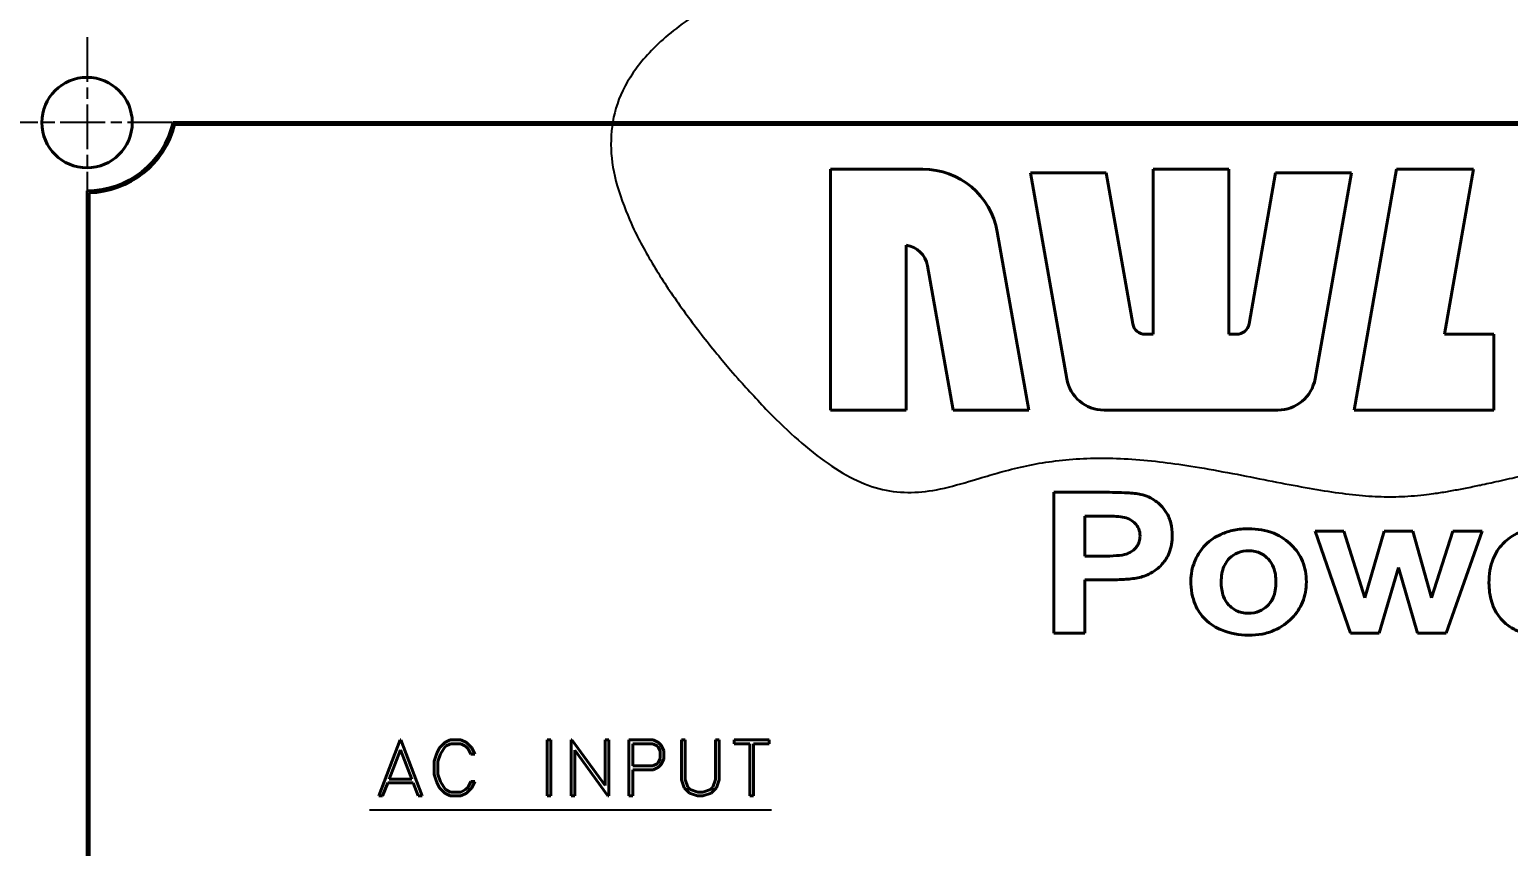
# Model space of a CAD drawing. Header units: millimetres. Extents: x 0 to 420, y 0 to 297.
# Drawn here: x 81.1 to 154.7, y 182.3 to 222.9 of the extents above; entities that cross this region are included whole.
import ezdxf

# ---------------------------------------------------------------- set-up
doc = ezdxf.new("R2010")
doc.units = ezdxf.units.MM
doc.linetypes.add('CHAIN', pattern=[0.3543, 0.2362, -0.0295, 0.0591, -0.0295])
for name, color, linetype, lineweight in [('가시적인 것(ISO)', 3, 'Continuous', 40), ('스케치 형상(ISO)', 3, 'Continuous', 25), ('중심 표식(ISO)', 1, 'Continuous', 25), ('치수(ISO)', 2, 'Continuous', 25)]:
    doc.layers.add(name, color=color, linetype=linetype, lineweight=lineweight)
doc.styles.add('치수 텍스트_PSTEK_POSCO', font='isocp.shx')
doc.dimstyles.new('치수_PSTEK_POSCO', dxfattribs={"dimtxt": 3.5, "dimasz": 2.5, "dimexe": 2, "dimexo": 2.5, "dimgap": 1, "dimtad": 1, "dimrnd": 1e-08, "dimdsep": 46, "dimtxsty": '치수 텍스트_PSTEK_POSCO', "dimcen": 0.09, "dimdle": 10, "dimclrd": 7, "dimclre": 7, "dimclrt": 2, "dimadec": 1, "dimazin": 2, "dimtfac": 1, "dimtmove": 0, "dimatfit": 3, "dimfxl": 0, "dimtolj": 1, "dimlwd": -1, "dimlwe": -1, "dimarcsym": 0})

# ---------------------------------------------------------------- blocks, each defined once
blk = doc.blocks.new('*D24')
at = {"layer": 'Defpoints', "color": 0}
for p in [(233.941, 232.543), (83.941, 222.543), (233.941, 222.543)]:
    blk.add_point(p, dxfattribs=at)
at = {"layer": '치수(ISO)', "color": 7}
for p, q in [((83.941, 225.043), (83.941, 234.543)), ((233.941, 225.043), (233.941, 234.543)), ((86.441, 232.543), (231.441, 232.543))]:
    blk.add_line(p, q, dxfattribs=at)
for points in [[(86.441, 232.96), (86.441, 232.127), (83.941, 232.543)], [(231.441, 232.96), (231.441, 232.127), (233.941, 232.543)]]:
    blk.add_solid(points, dxfattribs=at)
at = {"layer": '치수(ISO)', "color": 2, "insert": (156.139, 235.293), "char_height": 3.5, "attachment_point": 4, "style": '치수 텍스트_PSTEK_POSCO'}
blk.add_mtext('\\A1;150', dxfattribs=at)

msp = doc.modelspace()

# ---------------------------------------------------------------- linework, layer by layer
at = {"layer": '가시적인 것(ISO)'}
for p, q in [((229.932, 218.293), (88.22, 218.293)), ((88.299, 218.193), (229.854, 218.193)), ((125.517, 215.974), (120.924, 215.974)), ((120.924, 215.974), (120.924, 203.994)), ((134.643, 215.792), (130.875, 215.792)), ((130.875, 215.792), (132.681, 205.55)), ((135.967, 208.281), (134.643, 215.792)), ((140.742, 215.974), (136.974, 215.974)), ((136.974, 215.974), (136.974, 207.762)), ((140.742, 207.762), (140.742, 215.974)), ((143.074, 215.792), (141.75, 208.281)), ((146.842, 215.792), (143.074, 215.792)), ((145.036, 205.55), (146.842, 215.792)), ((149.092, 215.974), (146.979, 203.994)), ((152.918, 215.974), (149.092, 215.974)), ((151.47, 207.762), (152.918, 215.974)), ((83.941, 214.898), (83.941, 111.688)), ((84.041, 111.787), (84.041, 214.799)), ((130.792, 203.994), (129.228, 212.861)), ((124.692, 203.994), (124.692, 212.195)), ((125.758, 211.168), (127.024, 203.994)), ((136.974, 207.762), (136.586, 207.762)), ((141.131, 207.762), (140.742, 207.762)), ((153.932, 207.762), (151.47, 207.762)), ((153.932, 203.994), (153.932, 207.762)), ((120.924, 203.994), (124.692, 203.994)), ((127.024, 203.994), (130.792, 203.994)), ((134.536, 203.994), (143.181, 203.994)), ((146.979, 203.994), (153.932, 203.994)), ((134.529, 199.906), (132.038, 199.906)), ((132.038, 199.906), (132.038, 192.906)), ((133.59, 198.722), (134.342, 198.722)), ((133.59, 196.731), (133.59, 198.722)), ((146.47, 197.98), (145.035, 197.98)), ((145.035, 197.98), (146.801, 192.906)), ((147.515, 194.656), (146.47, 197.98)), ((148.476, 197.98), (147.515, 194.656)), ((149.895, 197.98), (148.476, 197.98)), ((150.829, 194.656), (149.895, 197.98)), ((151.89, 197.98), (150.829, 194.656)), ((151.554, 192.906), (153.347, 197.98)), ((153.347, 197.98), (151.89, 197.98)), ((134.438, 196.731), (133.59, 196.731)), ((148.23, 192.906), (149.18, 196.171)), ((149.18, 196.171), (150.14, 192.906)), ((133.59, 192.906), (133.59, 195.547)), ((133.59, 195.547), (134.604, 195.547)), ((132.038, 192.906), (133.59, 192.906)), ((146.801, 192.906), (148.23, 192.906)), ((150.14, 192.906), (151.554, 192.906)), ((99.515, 187.591), (98.451, 184.808)), ((98.972, 185.644), (99.533, 187.089)), ((99.554, 187.591), (99.515, 187.591)), ((99.533, 187.089), (100.095, 185.644)), ((100.615, 184.808), (99.554, 187.591)), ((101.345, 186.923), (101.211, 186.527)), ((101.475, 187.192), (101.345, 186.923)), ((101.4, 186.519), (101.526, 186.897)), ((101.741, 187.456), (101.475, 187.192)), ((101.526, 186.897), (101.777, 187.28)), ((102.01, 187.591), (101.741, 187.456)), ((101.777, 187.28), (102.026, 187.402)), ((102.544, 187.591), (102.01, 187.591)), ((102.026, 187.402), (102.531, 187.402)), ((102.531, 187.402), (102.777, 187.275)), ((102.815, 187.456), (102.544, 187.591)), ((102.777, 187.275), (102.901, 187.153)), ((103.082, 187.19), (102.815, 187.456)), ((102.901, 187.153), (103.038, 186.882)), ((103.038, 186.882), (103.235, 186.882)), ((103.235, 186.882), (103.082, 187.19)), ((106.833, 187.591), (106.833, 184.808)), ((107.022, 187.591), (106.833, 187.591)), ((107.022, 184.808), (107.022, 187.591)), ((108.068, 187.591), (108.023, 187.591)), ((108.023, 187.591), (108.023, 184.808)), ((109.711, 185.321), (108.068, 187.591)), ((108.212, 187.078), (109.856, 184.808)), ((108.212, 184.808), (108.212, 187.078)), ((109.9, 187.591), (109.711, 187.591)), ((109.711, 187.591), (109.711, 185.321)), ((109.9, 184.808), (109.9, 187.591)), ((112.103, 187.591), (110.899, 187.591)), ((110.899, 187.591), (110.899, 184.808)), ((111.088, 186.294), (111.088, 187.402)), ((111.088, 187.402), (112.087, 187.402)), ((112.087, 187.402), (112.333, 187.28)), ((112.375, 187.456), (112.103, 187.591)), ((112.333, 187.28), (112.455, 187.034)), ((112.512, 187.322), (112.375, 187.456)), ((112.455, 187.034), (112.455, 186.662)), ((112.644, 187.05), (112.512, 187.322)), ((112.644, 186.646), (112.644, 187.05)), ((113.703, 187.591), (113.514, 187.591)), ((113.514, 187.591), (113.514, 185.611)), ((113.703, 185.621), (113.703, 187.591)), ((115.39, 187.591), (115.201, 187.591)), ((115.201, 187.591), (115.201, 185.621)), ((115.39, 185.611), (115.39, 187.591)), ((117.875, 187.591), (116.133, 187.591)), ((116.133, 187.591), (116.133, 187.402)), ((116.133, 187.402), (116.91, 187.402)), ((116.91, 187.402), (116.91, 184.808)), ((117.099, 184.808), (117.099, 187.402)), ((117.099, 187.402), (117.875, 187.402)), ((117.875, 187.402), (117.875, 187.591)), ((101.211, 186.527), (101.211, 185.872)), ((101.4, 185.88), (101.4, 186.519)), ((112.087, 186.294), (111.088, 186.294)), ((112.333, 186.416), (112.087, 186.294)), ((112.103, 186.105), (112.375, 186.24)), ((112.455, 186.662), (112.333, 186.416)), ((112.375, 186.24), (112.512, 186.374)), ((112.512, 186.374), (112.644, 186.646)), ((98.645, 184.808), (98.902, 185.455)), ((98.902, 185.455), (100.167, 185.455)), ((100.095, 185.644), (98.972, 185.644)), ((100.167, 185.455), (100.424, 184.808)), ((101.211, 185.872), (101.345, 185.476)), ((101.345, 185.476), (101.475, 185.207)), ((101.526, 185.502), (101.4, 185.88)), ((101.777, 185.121), (101.526, 185.502)), ((103.038, 185.517), (102.901, 185.246)), ((103.235, 185.517), (103.038, 185.517)), ((103.082, 185.209), (103.235, 185.517)), ((111.088, 184.808), (111.088, 186.105)), ((111.088, 186.105), (112.103, 186.105)), ((113.514, 185.611), (113.646, 185.212)), ((113.829, 185.243), (113.703, 185.621)), ((115.201, 185.621), (115.075, 185.243)), ((115.256, 185.212), (115.39, 185.611)), ((98.451, 184.808), (98.645, 184.808)), ((100.424, 184.808), (100.615, 184.808)), ((101.475, 185.207), (101.741, 184.943)), ((101.741, 184.943), (102.01, 184.808)), ((102.026, 184.997), (101.777, 185.121)), ((102.01, 184.808), (102.544, 184.808)), ((102.531, 184.997), (102.026, 184.997)), ((102.777, 185.124), (102.531, 184.997)), ((102.544, 184.808), (102.815, 184.943)), ((102.901, 185.246), (102.777, 185.124)), ((102.815, 184.943), (103.082, 185.209)), ((106.833, 184.808), (107.022, 184.808)), ((108.023, 184.808), (108.212, 184.808)), ((109.856, 184.808), (109.9, 184.808)), ((110.899, 184.808), (111.088, 184.808)), ((113.646, 185.212), (113.917, 184.943)), ((113.946, 185.124), (113.829, 185.243)), ((113.917, 184.943), (114.319, 184.808)), ((114.326, 184.997), (113.946, 185.124)), ((114.319, 184.808), (114.585, 184.808)), ((114.578, 184.997), (114.326, 184.997)), ((114.955, 185.124), (114.578, 184.997)), ((114.585, 184.808), (114.987, 184.943)), ((115.075, 185.243), (114.955, 185.124)), ((114.987, 184.943), (115.256, 185.212)), ((116.91, 184.808), (117.099, 184.808))]:
    msp.add_line(p, q, dxfattribs=at)
msp.add_circle((83.941, 218.293), 2.25, dxfattribs=at)
for centre, radius, start, end in [((83.941, 219.293), 4.395, 270, 346.84836), ((83.941, 219.293), 4.495, 271.27475, 345.83507), ((125.517, 212.206), 3.768, 10, 90), ((124.522, 210.95), 1.256, 10, 82.22205), ((136.586, 208.39), 0.628, 190, 270), ((141.131, 208.39), 0.628, 270, 350), ((134.536, 205.878), 1.884, 190, 270), ((143.181, 205.878), 1.884, 270, 350)]:
    msp.add_arc(centre, radius, start, end, dxfattribs=at)
for points, knots in [([(136.375, 199.799), (136.197, 199.843), (135.926, 199.866), (135.329, 199.901), (134.896, 199.906), (134.529, 199.906)], [-0.1780847, -0.1780847, -0.1780847, -0.1780847, -0.1099461, -0.1099461, 0, 0, 0, 0]), ([(137.928, 197.751), (137.928, 197.961), (137.907, 198.173), (137.808, 198.564), (137.736, 198.74), (137.466, 199.18), (137.245, 199.368), (136.883, 199.63), (136.639, 199.738), (136.375, 199.799)], [-0.2000104, -0.2000104, -0.2000104, -0.2000104, -0.1655796, -0.1655796, -0.1342777, -0.1342777, -0.081297, -0.081297, 0, 0, 0, 0]), ([(134.342, 198.722), (134.562, 198.722), (134.819, 198.719), (135.181, 198.704), (135.345, 198.693), (135.458, 198.674)], [-0.08812328, -0.08812328, -0.08812328, -0.08812328, -0.03433817, -0.03433817, 0, 0, 0, 0]), ([(135.458, 198.674), (135.578, 198.653), (135.695, 198.618), (135.943, 198.493), (136.033, 198.411), (136.159, 198.282), (136.219, 198.194), (136.308, 197.978), (136.327, 197.855), (136.327, 197.729)], [-0.1088946, -0.1088946, -0.1088946, -0.1088946, -0.0918535, -0.0918535, -0.0700858, -0.0700858, -0.0376333, -0.0376333, 0, 0, 0, 0]), ([(141.727, 198.092), (141.484, 198.092), (141.241, 198.07), (140.777, 197.977), (140.558, 197.908), (140.062, 197.685), (139.808, 197.517), (139.301, 197.005), (139.136, 196.681), (138.92, 196.15), (138.856, 195.838), (138.856, 195.515)], [-0.3155724, -0.3155724, -0.3155724, -0.3155724, -0.2712335, -0.2712335, -0.2291536, -0.2291536, -0.1720759, -0.1720759, -0.0970367, -0.0970367, 0, 0, 0, 0]), ([(144.602, 195.456), (144.602, 195.809), (144.545, 196.153), (144.283, 196.781), (144.098, 197.046), (143.648, 197.492), (143.359, 197.709), (142.582, 198.027), (142.156, 198.092), (141.727, 198.092)], [-0.5260895, -0.5260895, -0.5260895, -0.5260895, -0.3841071, -0.3841071, -0.2519375, -0.2519375, -0.1289, -0.1289, 0, 0, 0, 0]), ([(156.244, 198.092), (156.037, 198.092), (155.831, 198.073), (155.438, 197.991), (155.254, 197.931), (154.743, 197.69), (154.517, 197.489), (154.168, 197.131), (154.007, 196.878), (153.744, 196.217), (153.688, 195.808), (153.688, 195.403)], [-0.3349005, -0.3349005, -0.3349005, -0.3349005, -0.30229, -0.30229, -0.271663, -0.271663, -0.2131591, -0.2131591, -0.1215584, -0.1215584, 0, 0, 0, 0]), ([(136.327, 197.729), (136.327, 197.637), (136.315, 197.546), (136.264, 197.372), (136.225, 197.292), (136.119, 197.136), (136.036, 197.042), (135.788, 196.881), (135.675, 196.843), (135.414, 196.761), (134.986, 196.731), (134.438, 196.731)], [-0.2588024, -0.2588024, -0.2588024, -0.2588024, -0.2355935, -0.2355935, -0.2130825, -0.2130825, -0.1880875, -0.1880875, -0.1642935, -0.1642935, 0, 0, 0, 0]), ([(136.215, 195.648), (136.435, 195.692), (136.644, 195.771), (137.15, 196.041), (137.327, 196.214), (137.565, 196.487), (137.692, 196.67), (137.888, 197.167), (137.928, 197.461), (137.928, 197.751)], [-0.2622572, -0.2622572, -0.2622572, -0.2622572, -0.2223213, -0.2223213, -0.1601584, -0.1601584, -0.0870135, -0.0870135, 0, 0, 0, 0]), ([(140.366, 195.446), (140.366, 195.584), (140.376, 195.725), (140.422, 195.983), (140.456, 196.102), (140.593, 196.421), (140.705, 196.548), (140.906, 196.742), (141.041, 196.834), (141.364, 196.968), (141.543, 196.998), (141.727, 196.998)], [-0.1781311, -0.1781311, -0.1781311, -0.1781311, -0.1572079, -0.1572079, -0.1386438, -0.1386438, -0.1049381, -0.1049381, -0.0549903, -0.0549903, 0, 0, 0, 0]), ([(141.727, 196.998), (141.836, 196.998), (141.945, 196.988), (142.153, 196.941), (142.251, 196.907), (142.521, 196.771), (142.638, 196.66), (142.82, 196.471), (142.908, 196.327), (143.056, 195.942), (143.087, 195.693), (143.087, 195.451)], [-0.1809217, -0.1809217, -0.1809217, -0.1809217, -0.1657519, -0.1657519, -0.1513331, -0.1513331, -0.1238768, -0.1238768, -0.072665, -0.072665, 0, 0, 0, 0]), ([(134.604, 195.547), (134.907, 195.547), (135.23, 195.553), (135.752, 195.586), (135.998, 195.609), (136.215, 195.648)], [-0.1576325, -0.1576325, -0.1576325, -0.1576325, -0.0663262, -0.0663262, 0, 0, 0, 0]), ([(138.856, 195.515), (138.856, 195.299), (138.873, 195.082), (138.948, 194.675), (139.002, 194.486), (139.195, 194.037), (139.356, 193.796), (139.835, 193.322), (140.135, 193.166), (140.809, 192.884), (141.262, 192.794), (141.732, 192.794)], [-0.3625722, -0.3625722, -0.3625722, -0.3625722, -0.318646, -0.318646, -0.2786485, -0.2786485, -0.219315, -0.219315, -0.1410946, -0.1410946, 0, 0, 0, 0]), ([(141.727, 193.888), (141.616, 193.888), (141.506, 193.899), (141.294, 193.947), (141.196, 193.983), (140.926, 194.122), (140.81, 194.234), (140.632, 194.42), (140.545, 194.563), (140.397, 194.95), (140.366, 195.202), (140.366, 195.446)], [-0.1792226, -0.1792226, -0.1792226, -0.1792226, -0.164505, -0.164505, -0.1504565, -0.1504565, -0.1242719, -0.1242719, -0.073251, -0.073251, 0, 0, 0, 0]), ([(143.087, 195.451), (143.087, 195.31), (143.077, 195.166), (143.03, 194.904), (142.997, 194.783), (142.86, 194.464), (142.749, 194.337), (142.55, 194.143), (142.415, 194.052), (142.091, 193.918), (141.911, 193.888), (141.727, 193.888)], [-0.1792993, -0.1792993, -0.1792993, -0.1792993, -0.1577984, -0.1577984, -0.1388149, -0.1388149, -0.1050364, -0.1050364, -0.0553427, -0.0553427, 0, 0, 0, 0]), ([(141.732, 192.794), (141.957, 192.794), (142.183, 192.813), (142.612, 192.896), (142.813, 192.957), (143.363, 193.195), (143.656, 193.412), (144.113, 193.883), (144.289, 194.141), (144.545, 194.76), (144.602, 195.104), (144.602, 195.456)], [-0.4176186, -0.4176186, -0.4176186, -0.4176186, -0.3583268, -0.3583268, -0.3027154, -0.3027154, -0.2008275, -0.2008275, -0.1057323, -0.1057323, 0, 0, 0, 0]), ([(153.688, 195.403), (153.688, 195.077), (153.728, 194.752), (153.916, 194.155), (154.052, 193.893), (154.238, 193.658)], [-0.1876421, -0.1876421, -0.1876421, -0.1876421, -0.0899445, -0.0899445, 0, 0, 0, 0]), ([(154.238, 193.658), (154.354, 193.515), (154.486, 193.389), (154.786, 193.169), (154.951, 193.08), (155.522, 192.85), (155.96, 192.794), (156.388, 192.794)], [-0.2398761, -0.2398761, -0.2398761, -0.2398761, -0.1846798, -0.1846798, -0.1283539, -0.1283539, 0, 0, 0, 0])]:
    msp.add_open_spline(points, degree=3, knots=knots, dxfattribs=at)
at = {"layer": '스케치 형상(ISO)'}
msp.add_line((97.992, 184.109), (117.992, 184.109), dxfattribs=at)
msp.add_open_spline([(122.808, 227.701), (102.915, 220.538), (111.498, 213.232), (121.434, 193.887), (131.256, 203.87), (147.105, 198.966), (151.587, 199.724), (163.225, 202.861), (170.316, 200.694), (178.676, 203.395), (189.388, 198.917), (198.56, 210.03), (185.827, 214.092), (180.145, 231.13), (163.944, 225.231), (127.775, 226.317), (136.209, 225.797), (122.808, 227.636)], degree=4, knots=[0, 0, 0, 0, 0, 0.16123, 0.218993, 0.272336, 0.327204, 0.382039, 0.432999, 0.486722, 0.538841, 0.591783, 0.648882, 0.707129, 0.775966, 0.84382, 1, 1, 1, 1, 1], dxfattribs=at)
at = {"layer": '중심 표식(ISO)', "linetype": 'CHAIN', "ltscale": 9.445163}
for p, q in [((83.941, 222.543), (83.941, 214.043)), ((88.191, 218.293), (79.691, 218.293))]:
    msp.add_line(p, q, dxfattribs=at)

# ---------------------------------------------------------------- dimensions: what is measured, and where the dimension line sits
at = {"layer": '치수(ISO)', "color": 7}
dim = msp.add_linear_dim(base=(233.941, 232.543), p1=(83.941, 222.543), p2=(233.941, 222.543), angle=180, dimstyle='치수_PSTEK_POSCO', override={"dimdec": 2, "dimtp": 0, "dimtm": 0, "dimtdec": 2, "dimtofl": 0, "dimatfit": 1}, dxfattribs=at)
dim.commit()
dim.dimension.update_dxf_attribs({"geometry": '*D24', "text_midpoint": (158.941, 232.543), "dimtype": 160})

doc.saveas('drawing.dxf')
